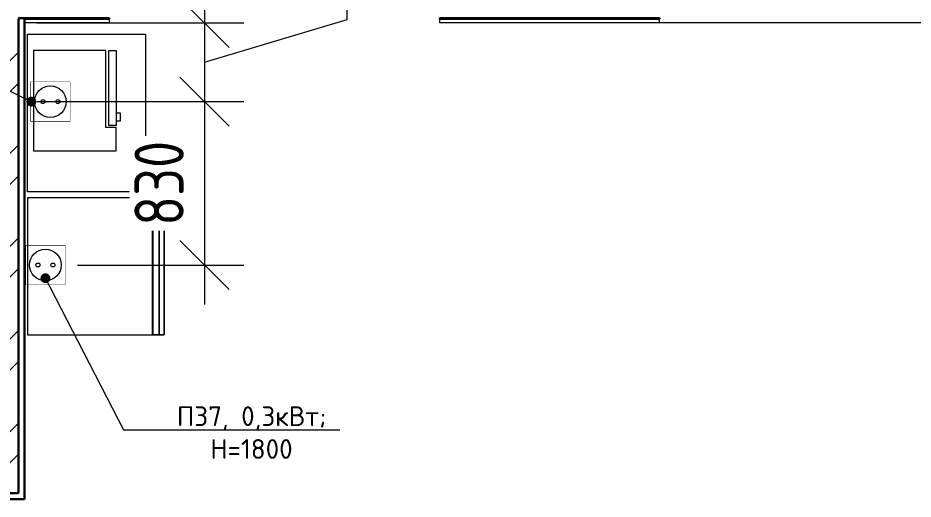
# Model space of a CAD drawing. Header units: millimetres. Extents: x -215207 to 92095, y -30385 to 123050.
# Drawn here: x -40635 to -36089, y 32090 to 34535 of the extents above; entities that cross this region are included whole.
import ezdxf
from ezdxf import colors
from ezdxf.entities.mleader import LeaderData, LeaderLine
from ezdxf.math import Vec2, Vec3

# ---------------------------------------------------------------- set-up
doc = ezdxf.new("R2010")
doc.units = ezdxf.units.MM
for name, color, linetype, lineweight in [('0_ТХ Р-EL', 30, 'Continuous', 5), ('TO-Equipment', 52, 'Continuous', 18), ('TO-Furniture', 3, 'Continuous', 18), ('Поручни', 7, 'Continuous', 9), ('Сантехнические приборы', 251, 'Continuous', 0), ('Стены разрез', 7, 'Continuous', 30), ('Стены штриховка', 7, 'Continuous', 9)]:
    doc.layers.add(name, color=color, linetype=linetype, lineweight=lineweight)
doc.layers.add('ТХ Подключения ЭОМ', color=7, linetype='Continuous', lineweight=18, true_color=0x003efa)
doc.layers.add('тх размеры розетки', color=7, linetype='Continuous', true_color=0xe91640)
doc.styles.add('TX Text.Base', font='calibril.ttf', dxfattribs={"height": 250})
doc.styles.add('ГОСТ 2.304', font='CS_Gost2304.shx')
doc.dimstyles.new('СПДС', dxfattribs={"dimscale": 100, "dimtxt": 2.5, "dimasz": 2.5, "dimexe": 2, "dimexo": 0.625, "dimgap": 1, "dimtad": 1, "dimdec": 0, "dimtxsty": 'ГОСТ 2.304', "dimblk": 'OBLIQUE', "dimblk1": 'OBLIQUE', "dimblk2": 'OBLIQUE', "dimcen": 2.5, "dimdle": 2, "dimadec": 0, "dimazin": 2, "dimtfac": 0.75, "dimtdec": 4, "dimtmove": 1, "dimatfit": 3, "dimfxl": 0, "dimtolj": 1, "dimarcsym": 0})
pattern_1 = [(45, (-45356.5, 7949.98), (-235.7317, 235.7317), []), (45, (-45199.35, 7949.98), (-235.7317, 235.7317), [])]

# ---------------------------------------------------------------- blocks, each defined once
blk = doc.blocks.new('StR220V')
at = {"layer": '0_ТХ Р-EL', "color": 0, "lineweight": -2, "const_width": 2}
blk.add_lwpolyline([(0, -200), (200, -200), (200, 0), (0, 0)], close=True, dxfattribs=at)
at = {"layer": '0_ТХ Р-EL', "color": 0, "lineweight": -2}
for centre, radius in [((100, -100), 80.5), ((62, -100), 10), ((138, -100), 10)]:
    blk.add_circle(centre, radius, dxfattribs=at)
blk = doc.blocks.new('Микроволновая печь')
at = {"layer": 'Сантехнические приборы'}
for points in [[(0, -390.3), (-52.7, -390.3), (-52.7, 0), (-420, 0), (-420, -510), (0, -510)], [(0, 0), (0, -380.5), (-36, -380.5), (-36, 0)], [(0, -318.3), (0, -356.7), (22.2, -356.7), (22.2, -318.3)]]:
    blk.add_lwpolyline(points, close=True, dxfattribs=at)
blk = doc.blocks.new('Система индивидуальных ячеек хранения продуктов для детей')
at = {"layer": 'Сантехнические приборы'}
for points in [[(0, 4.7), (0, 0), (0, -692.6), (0, 0), (0, 4.4), (-695, 4.4), (-695, -692.6), (-59.2, -692.6), (-25.8, -692.6), (-9.1, -692.6), (-0.7, -692.6), (-9.1, -692.6), (-25.8, -692.6)], [(-25, 4.4), (-58.4, 4.4), (-58.4, -692.6), (-25.8, -692.6), (-25.8, 4.4), (-25.8, -692.6), (-59.2, -692.6), (-59.2, 4.4), (-25, 4.4)], [(-59.2, -692.6), (-59.2, 0.1), (-59.2, -692.5)]]:
    blk.add_lwpolyline(points, dxfattribs=at)
blk = doc.blocks.new('Ограждение - Ограждение-4427537-План 1 этажа смеж')
at = {"layer": 'Поручни'}
for p, q in [((4739, 26660.3), (4739, 26760.3)), ((5184, 26560.3), (4754, 26560.3)), ((5184, 26580.3), (5184, 26560.3))]:
    blk.add_line(p, q, dxfattribs=at)
blk = doc.blocks.new('Ограждение - Ограждение-4427602-План 1 этажа смеж')
at = {"layer": 'Поручни'}
for p, q in [((6864, 26560.3), (6864, 26580.3)), ((18549, 26560.3), (6864, 26560.3))]:
    blk.add_line(p, q, dxfattribs=at)
blk = doc.blocks.new('Ограждение - Ограждение-6173743-План 1 этажа смеж')
at = {"layer": 'Поручни'}
for p, q in [((9729, 27210.3), (7979, 27210.3)), ((7979, 26560.3), (7979, 26580.3)), ((9729, 26560.3), (7979, 26560.3)), ((9729, 26580.3), (9729, 26560.3))]:
    blk.add_line(p, q, dxfattribs=at)
blk = doc.blocks.new('_Oblique')
at = {"color": 0, "linetype": 'ByBlock', "lineweight": -2}
blk.add_line((-0.5, -0.5), (0.5, 0.5), dxfattribs=at)
blk = doc.blocks.new('*D572')
at = {"layer": 'Defpoints', "color": 0, "ltscale": 100, "transparency": 16777216}
for p in [(-40602.5, 34510.2), (-40602.5, 34109.8), (-39688, 34109.8)]:
    blk.add_point(p, dxfattribs=at)
at = {"layer": 'тх размеры розетки', "color": 0, "lineweight": 9, "ltscale": 100, "transparency": 16777216}
for p, q in [((-38963, 34527.5), (-38963, 35233.8)), ((-39688, 34710.2), (-39688, 33909.8)), ((-40540, 34510.2), (-39488, 34510.2)), ((-39688, 34310), (-38963, 34527.5)), ((-40540, 34109.8), (-39488, 34109.8))]:
    blk.add_line(p, q, dxfattribs=at)
at = {"layer": 'тх размеры розетки', "color": 0, "lineweight": 9, "ltscale": 100, "transparency": 16777216, "xscale": 250, "yscale": 250, "zscale": 250}
for p, rotation in [((-39688, 34510.2), 90), ((-39688, 34109.8), 270)]:
    blk.add_blockref('_Oblique', p, dxfattribs=dict(at, rotation=rotation))
at = {"layer": 'тх размеры розетки', "color": 0, "ltscale": 100, "transparency": 16777216, "insert": (-39188, 34880.6), "char_height": 250, "attachment_point": 5, "rotation": 90, "style": 'ГОСТ 2.304', "bg_fill": 3, "box_fill_scale": 1.1, "bg_fill_color": 256, "bg_fill_true_color": 13158600, "bg_fill_transparency": 0}
blk.add_mtext('\\A1;400', dxfattribs=at)
blk = doc.blocks.new('*D573')
at = {"layer": 'Defpoints', "color": 0, "ltscale": 100, "transparency": 16777216}
for p in [(-40602.5, 34109.8), (-40395.6, 33279.6), (-39688, 33279.6)]:
    blk.add_point(p, dxfattribs=at)
at = {"layer": 'тх размеры розетки', "color": 0, "lineweight": 9, "ltscale": 100, "transparency": 16777216}
for p, q in [((-39688, 34309.8), (-39688, 33079.6)), ((-40540, 34109.8), (-39488, 34109.8)), ((-40333.1, 33279.6), (-39488, 33279.6))]:
    blk.add_line(p, q, dxfattribs=at)
at = {"layer": 'тх размеры розетки', "color": 0, "lineweight": 9, "ltscale": 100, "transparency": 16777216, "xscale": 250, "yscale": 250, "zscale": 250}
for p, rotation in [((-39688, 34109.8), 90), ((-39688, 33279.6), 270)]:
    blk.add_blockref('_Oblique', p, dxfattribs=dict(at, rotation=rotation))
at = {"layer": 'тх размеры розетки', "color": 0, "ltscale": 100, "transparency": 16777216, "insert": (-39918.2, 33694.7), "char_height": 250, "attachment_point": 5, "rotation": 90, "style": 'ГОСТ 2.304', "bg_fill": 3, "box_fill_scale": 1.1, "bg_fill_color": 256, "bg_fill_true_color": 13158600, "bg_fill_transparency": 0}
blk.add_mtext('\\A1;830', dxfattribs=at)
blk = doc.blocks.new('_Dot')
at = {"color": 0, "linetype": 'ByBlock', "lineweight": -2}
blk.add_line((-0.5, 0), (-1, 0), dxfattribs=at)
at = {"color": 0, "linetype": 'ByBlock', "const_width": 0.5}
blk.add_lwpolyline([(-0.25, 0, 1), (0.25, 0, 1)], format="xyb", close=True, dxfattribs=at)

msp = doc.modelspace()

# ---------------------------------------------------------------- hatches: boundary and pattern name
at = {"layer": 'Стены разрез', "lineweight": 9}
h = msp.add_hatch(dxfattribs=at)
h.set_pattern_fill('FP_1', color=256, style=0, pattern_type=2)
h.set_pattern_definition(pattern_1)
h.paths.add_polyline_path([(-40752.5, 32240.2), (-40632.5, 32240.2), (-40632.5, 34710.2), (-40752.5, 34710.2), (-40752.5, 33240.2)])
h = msp.add_hatch(dxfattribs=at)
h.set_pattern_fill('FP_13', color=256, style=0, pattern_type=2)
h.set_pattern_definition([(45, (-45356.5, 7949.98), (-212.132, 212.132), [])])
h.paths.add_polyline_path([(-26905.9, 34530.2), (-26815, 34530.2), (-26815, 34535.2), (-27247.5, 34535.2), (-27247.5, 34530.2)])
h.paths.add_polyline_path([(-37377.5, 34530.2), (-37377.5, 34535.2), (-38492.5, 34535.2), (-38492.5, 34530.2), (-37669.1, 34530.2)])
h.paths.add_polyline_path([(-31928.7, 34530.2), (-31807.5, 34530.2), (-31807.5, 34535.2), (-32807.5, 34535.2), (-32807.5, 34530.2), (-32646.3, 34530.2)])
h.paths.add_polyline_path([(-29058.5, 34530.2), (-28997.5, 34530.2), (-28997.5, 34535.2), (-30057.5, 34535.2), (-30057.5, 34530.2), (-29776.1, 34530.2)])
h.paths.add_polyline_path([(-35627.5, 34530.2), (-34557.5, 34530.2), (-34557.5, 34535.2), (-35627.5, 34535.2)])
h.paths.add_polyline_path([(-40172.5, 34530.2), (-40172.5, 34535.2), (-40632.5, 34535.2), (-40632.5, 34530.2), (-40539.3, 34530.2)])
h = msp.add_hatch(dxfattribs=at)
h.set_pattern_fill('FP_1', color=256, style=0, pattern_type=2)
h.set_pattern_definition(pattern_1)
h.paths.add_polyline_path([(-40632.5, 32120.2), (-40632.5, 32240.2), (-41452.5, 32240.2), (-41452.5, 32120.2), (-41256.8, 32120.2)])
h = msp.add_hatch(dxfattribs=at)
h.set_pattern_fill('FP_32', color=256, style=0, pattern_type=2)
h.set_pattern_definition([(90, (-45356.5, 7950), (-600, 4e-14), [])])
h.paths.add_polyline_path([(-40602.5, 32090.2), (-40602.5, 32120.2), (-41422.5, 32120.2), (-41422.5, 32090.2), (-41256.8, 32090.2)])

# ---------------------------------------------------------------- linework, layer by layer
at = {"layer": 'TO-Furniture'}
msp.add_lwpolyline([(-39987.3, 34451.8), (-39987.3, 33651.8), (-40587.3, 33651.8), (-40587.3, 34451.8)], close=True, dxfattribs=at)
at = {"layer": 'Стены разрез'}
for p, q in [((-40632.5, 32120.2), (-40632.5, 34530.2)), ((-40602.5, 34530.2), (-40172.5, 34530.2)), ((-40602.5, 32090.2), (-40602.5, 34530.2)), ((-40172.5, 34530.2), (-40172.5, 34535.2)), ((-38492.5, 34530.2), (-38492.5, 34535.2)), ((-38492.5, 34530.2), (-37377.5, 34530.2)), ((-37377.5, 34530.2), (-37377.5, 34535.2)), ((-40632.5, 32120.2), (-41452.5, 32120.2)), ((-41422.5, 32090.2), (-40602.5, 32090.2))]:
    msp.add_line(p, q, dxfattribs=at)
at = {"layer": 'Стены штриховка'}
for p, q in [((-40172.5, 34535.2), (-40632.5, 34535.2)), ((-40632.5, 34535.2), (-40632.5, 34530.2)), ((-40602.5, 34530.2), (-40632.5, 34530.2)), ((-37377.5, 34535.2), (-38492.5, 34535.2))]:
    msp.add_line(p, q, dxfattribs=at)

# ---------------------------------------------------------------- block references
at = {"layer": '0_ТХ Р-EL', "color": 150, "lineweight": 5}
for p in [(-40570.5, 34209.8), (-40595.6, 33379.6)]:
    msp.add_blockref('StR220V', p, dxfattribs=at)
at = {"layer": 'TO-Equipment'}
for name, p in [('Микроволновая печь', (-40136.9, 34369.4)), ('Система индивидуальных ячеек хранения продуктов для детей', (-39892.3, 33617.4))]:
    msp.add_blockref(name, p, dxfattribs=at)
at = {"layer": 'Поручни'}
for name in ['Ограждение - Ограждение-6173743-План 1 этажа смеж', 'Ограждение - Ограждение-4427537-План 1 этажа смеж', 'Ограждение - Ограждение-4427602-План 1 этажа смеж']:
    msp.add_blockref(name, (-45356.5, 7950), dxfattribs=at)

# ---------------------------------------------------------------- next in the draw order: dimensions: what is measured, and where the dimension line sits
at = {"layer": 'тх размеры розетки', "ltscale": 100}
dim = msp.add_linear_dim(base=(-39688, 34109.8), p1=(-40602.5, 34510.2), p2=(-40602.5, 34109.8), angle=90, dimstyle='СПДС', override={"dimtfill": 1, "dimtfillclr": 7, "dimlwd": 9, "dimlwe": 9}, dxfattribs=at)
dim.commit()
dim.dimension.update_dxf_attribs({"geometry": '*D572', "text_midpoint": (-39188, 34627.5)})

# ---------------------------------------------------------------- next in the draw order: dimensions: what is measured, and where the dimension line sits
dim = msp.add_linear_dim(base=(-39688, 33279.6), p1=(-40602.5, 34109.8), p2=(-40395.6, 33279.6), angle=90, dimstyle='СПДС', override={"dimtfill": 1, "dimtfillclr": 7, "dimlwd": 9, "dimlwe": 9}, dxfattribs=at)
dim.commit()
dim.dimension.update_dxf_attribs({"geometry": '*D573', "text_midpoint": (-39918.2, 33694.7)})

# ---------------------------------------------------------------- next in the draw order: leaders
at = {"layer": 'ТХ Подключения ЭОМ'}
ml = msp.add_multileader_mtext('Standard', dxfattribs=at)
ml.set_content('\\A1;{\\fISOCPEUR|b0|i0|c204|p34;П38, 0,8кВт \\PH=1800}', color=256, style='TX Text.Base')
ml.set_leader_properties(lineweight=9)
ml.set_arrow_properties(name='DOT')
ml.build(insert=Vec2(0, 0))
ml.multileader.update_dxf_attribs({"text_left_attachment_type": 6, "text_right_attachment_type": 6, "dogleg_length": 50, "arrow_head_size": 50})
ctx = ml.context
ctx.base_point, ctx.char_height, ctx.arrow_head_size, ctx.landing_gap_size, ctx.plane_origin = Vec3(-42162.8, 34349.2), 100, 50, 140, Vec3(-59109.3, 33722.9)
ctx.left_attachment, ctx.right_attachment, ctx.text_align_type = 6, 6, 1
notes = []
notes.append((ctx, [(0, (1, 1, 0), (-41062.2, 34349.2), (-1, 0), 110.6, [(1, [(-40567.1, 34109.8)], 0, [])])]))
ctx.mtext.insert, ctx.mtext.width, ctx.mtext.alignment, ctx.mtext.flow_direction = Vec3(-41667.8, 34469.2), 972.54, 2, 5
ml = msp.add_multileader_mtext('Standard', dxfattribs=at)
ml.set_content('\\A1;{\\fISOCPEUR|b0|i0|c204|p34;П37, 0,3кВт; \\PH=1800}', color=256, style='TX Text.Base')
ml.set_leader_properties(lineweight=9)
ml.set_arrow_properties(name='DOT')
ml.build(insert=Vec2(0, 0))
ml.multileader.update_dxf_attribs({"text_left_attachment_type": 6, "text_right_attachment_type": 6, "dogleg_length": 50, "arrow_head_size": 50})
ctx = ml.context
ctx.base_point, ctx.char_height, ctx.arrow_head_size, ctx.landing_gap_size, ctx.plane_origin = Vec3(-39961.2, 32441.6), 100, 50, 140, Vec3(-17056.9, 32273.4)
ctx.left_attachment, ctx.right_attachment, ctx.text_align_type = 6, 6, 1
notes.append((ctx, [(0, (1, 1, 0), (-40098.6, 32441.6), (1, 0), 137.5, [(1, [(-40495.8, 33212.4)], 0, [])])]))
ctx.mtext.insert, ctx.mtext.width, ctx.mtext.alignment, ctx.mtext.flow_direction = Vec3(-39448.7, 32561.6), 1422.198, 2, 5
for ctx, leaders in notes:
    for number, flags, end, landing, length, lines in leaders:
        leader = LeaderData()
        leader.index, (leader.has_last_leader_line, leader.has_dogleg_vector, leader.attachment_direction) = number, flags
        leader.last_leader_point, leader.dogleg_vector, leader.dogleg_length = Vec3(end), Vec3(landing), length
        for number, points, colour, breaks in lines:
            line = LeaderLine()
            line.index, line.vertices, line.color, line.breaks = number, Vec3.list(points), colors.encode_raw_color(colour), breaks
            leader.lines.append(line)
        ctx.leaders.append(leader)

doc.saveas('drawing.dxf')
